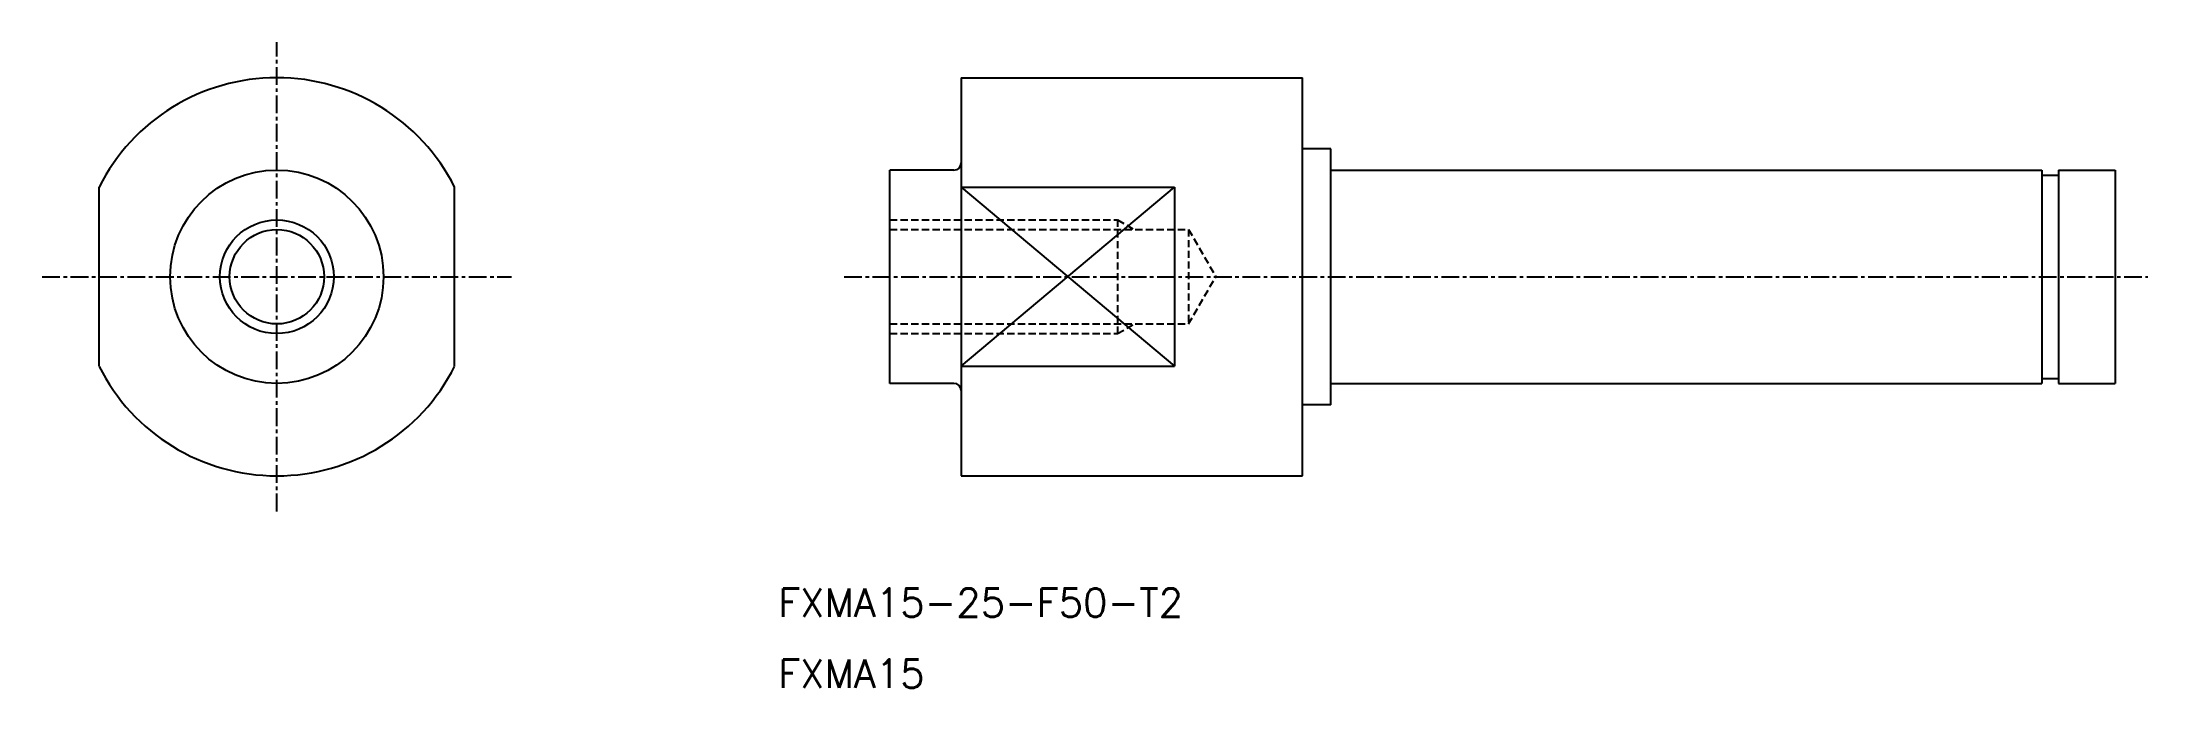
# Model space of a CAD drawing. Extents: x -20871 to -19844, y 30600 to 31582.
# Drawn here: x -20871.3 to -20723.2, y 31536.7 to 31582.1 of the extents above; entities outside this region: 1.
import ezdxf

# ---------------------------------------------------------------- set-up
doc = ezdxf.new("R2010")
doc.units = 0
doc.header["$PDMODE"] = 1
doc.linetypes.add('CENTER', pattern=[2, 1.25, -0.25, 0.25, -0.25])
doc.linetypes.add('DASHED', pattern=[0.75, 0.5, -0.25])
doc.layers.get('0').update_dxf_attribs({"linetype": 'CONTINUOUS'})
doc.layers.add('CENTER', color=1, linetype='CENTER')
doc.styles.add('MISUMI', font='txt.shx')

msp = doc.modelspace()

# ---------------------------------------------------------------- linework, layer by layer
at = {"color": 7, "linetype": 'CONTINUOUS'}
for p, q in [((-20806.67, 31579.61), (-20782.67, 31579.61)), ((-20806.67, 31579.61), (-20806.67, 31551.61)), ((-20782.67, 31551.61), (-20782.67, 31579.61)), ((-20780.67, 31574.61), (-20782.67, 31574.61)), ((-20780.67, 31556.61), (-20780.67, 31574.61)), ((-20811.67, 31558.11), (-20811.67, 31573.11)), ((-20807.17, 31573.11), (-20811.67, 31573.11)), ((-20780.67, 31573.11), (-20730.67, 31573.11)), ((-20730.67, 31573.11), (-20730.67, 31558.11)), ((-20730.67, 31572.76), (-20729.52, 31572.76)), ((-20729.52, 31573.11), (-20729.52, 31558.11)), ((-20729.52, 31573.11), (-20725.52, 31573.11)), ((-20725.52, 31573.11), (-20725.52, 31558.11)), ((-20867.28, 31559.31), (-20867.28, 31571.92)), ((-20842.28, 31559.31), (-20842.28, 31571.92)), ((-20806.67, 31571.92), (-20791.67, 31571.92)), ((-20791.67, 31571.92), (-20791.67, 31559.31)), ((-20806.67, 31559.31), (-20791.67, 31559.31)), ((-20807.17, 31558.11), (-20811.67, 31558.11)), ((-20780.67, 31558.11), (-20730.67, 31558.11)), ((-20730.67, 31558.46), (-20729.52, 31558.46)), ((-20729.52, 31558.11), (-20725.52, 31558.11)), ((-20780.67, 31556.61), (-20782.67, 31556.61)), ((-20806.67, 31551.61), (-20782.67, 31551.61))]:
    msp.add_line(p, q, dxfattribs=at)
at = {"color": 3, "linetype": 'CONTINUOUS'}
for p, q in [((-20806.67, 31571.92), (-20791.67, 31559.31)), ((-20806.67, 31559.31), (-20791.67, 31571.92))]:
    msp.add_line(p, q, dxfattribs=at)
at = {"color": 3, "linetype": 'DASHED'}
for p, q in [((-20811.67, 31569.61), (-20795.67, 31569.61)), ((-20795.67, 31569.61), (-20795.67, 31561.61)), ((-20795.67, 31569.61), (-20794.5, 31568.94)), ((-20811.67, 31568.94), (-20790.67, 31568.94)), ((-20790.67, 31568.94), (-20790.67, 31562.29)), ((-20790.67, 31568.94), (-20788.76, 31565.61)), ((-20790.67, 31562.29), (-20788.76, 31565.61)), ((-20811.67, 31562.29), (-20790.67, 31562.29)), ((-20795.67, 31561.61), (-20794.5, 31562.29)), ((-20811.67, 31561.61), (-20795.67, 31561.61))]:
    msp.add_line(p, q, dxfattribs=at)
at = {"color": 7, "linetype": 'CONTINUOUS'}
for radius in [7.5, 3.32]:
    msp.add_circle((-20854.78, 31565.61), radius, dxfattribs=at)
at = {"color": 3, "linetype": 'CONTINUOUS'}
msp.add_circle((-20854.78, 31565.61), 4, dxfattribs=at)
at = {"color": 7, "linetype": 'CONTINUOUS'}
for centre, radius, start, end in [((-20854.78, 31565.61), 14, 26.7655, 153.2345), ((-20807.17, 31573.61), 0.5, 270, 0), ((-20854.78, 31565.61), 14, 206.7655, 333.2345), ((-20807.17, 31557.61), 0.5, 0, 90)]:
    msp.add_arc(centre, radius, start, end, dxfattribs=at)
msp.add_point((-19844.35, 30599.58), dxfattribs=at)
at = {"layer": 'CENTER', "color": 1, "linetype": 'CENTER'}
for p, q in [((-20854.78, 31549.11), (-20854.78, 31582.11)), ((-20871.28, 31565.61), (-20838.28, 31565.61)), ((-20814.89, 31565.61), (-20723.22, 31565.61))]:
    msp.add_line(p, q, dxfattribs=at)

# ---------------------------------------------------------------- texts
at = {"color": 7, "linetype": 'CONTINUOUS', "style": 'MISUMI'}
for s, p in [('FXMA15-25-F50-T2', (-20819.52, 31541.69)), ('FXMA15', (-20819.52, 31536.69))]:
    msp.add_text(s, height=2, dxfattribs=at).set_placement(p)

doc.saveas('drawing.dxf')
